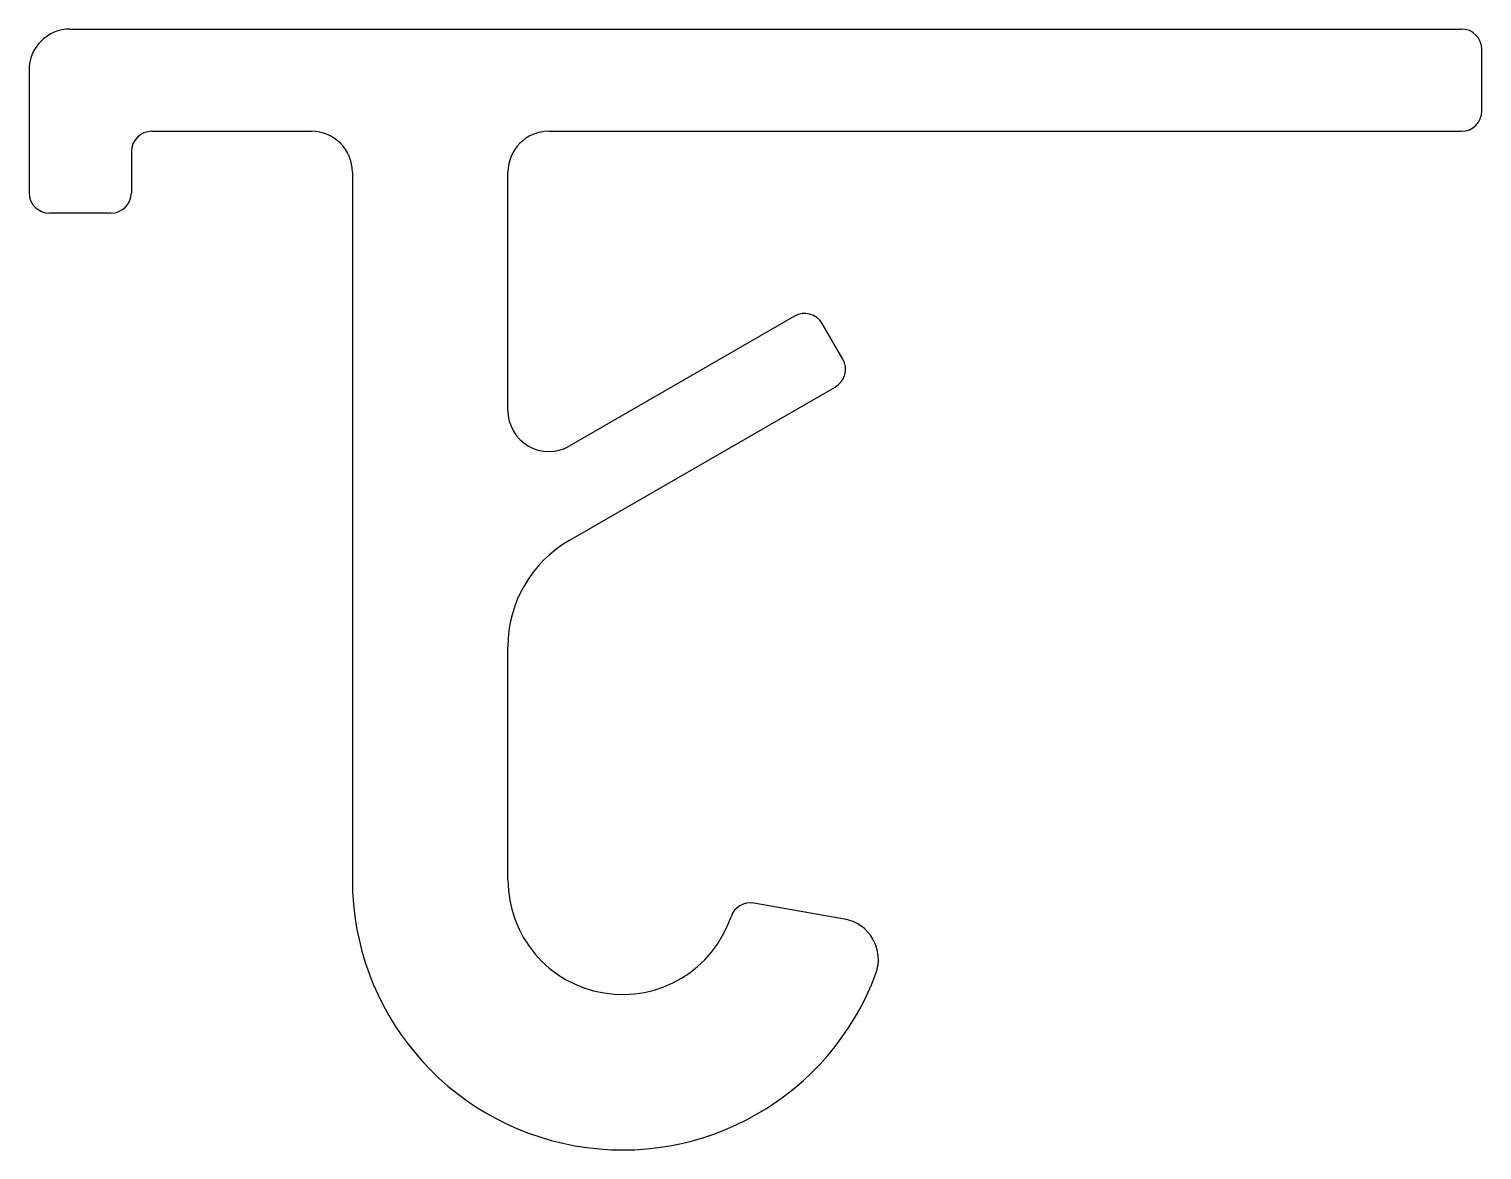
# Model space of a CAD drawing. Extents: x 2759 to 2794.5, y 1363.8 to 1391.2.
import ezdxf

# ---------------------------------------------------------------- set-up
doc = ezdxf.new("R2010")
doc.units = 0
doc.layers.get('0').update_dxf_attribs({"linetype": 'CONTINUOUS'})

msp = doc.modelspace()

# ---------------------------------------------------------------- linework, layer by layer
for p, q in [((2759.969, 1391.19), (2793.969, 1391.19)), ((2794.469, 1389.19), (2794.469, 1390.69)), ((2758.969, 1390.19), (2758.969, 1387.19)), ((2761.969, 1388.69), (2765.869, 1388.69)), ((2771.669, 1388.69), (2793.969, 1388.69)), ((2761.469, 1388.19), (2761.469, 1387.19)), ((2766.869, 1387.69), (2766.869, 1370.39)), ((2770.669, 1381.864), (2770.669, 1387.69)), ((2760.969, 1386.69), (2759.469, 1386.69)), ((2777.668, 1384.172), (2772.169, 1380.998)), ((2778.851, 1383.123), (2778.351, 1383.989)), ((2772.169, 1378.688), (2778.668, 1382.44)), ((2770.669, 1370.39), (2770.669, 1376.09)), ((2778.895, 1369.433), (2776.681, 1369.824))]:
    msp.add_line(p, q)
for centre, radius, start, end in [((2759.969, 1390.19), 1, 90, 180), ((2793.969, 1390.69), 0.5, 0, 90), ((2793.969, 1389.19), 0.5, 270, 0), ((2761.969, 1388.19), 0.5, 90, 180), ((2765.869, 1387.69), 1, 0, 90), ((2771.669, 1387.69), 1, 90, 180), ((2759.469, 1387.19), 0.5, 180, 270), ((2760.969, 1387.19), 0.5, 270, 0), ((2777.918, 1383.739), 0.5, 30, 120), ((2778.418, 1382.873), 0.5, 300, 30), ((2771.669, 1381.864), 1, 180, 300), ((2773.669, 1376.09), 3, 120, 180), ((2773.469, 1370.39), 6.6, 180, 339.7134), ((2773.469, 1370.39), 2.8, 180, 341.2854), ((2776.595, 1369.331), 0.5, 80, 161.2847), ((2778.722, 1368.449), 1, 339.7134, 80)]:
    msp.add_arc(centre, radius, start, end)

doc.saveas('drawing.dxf')
